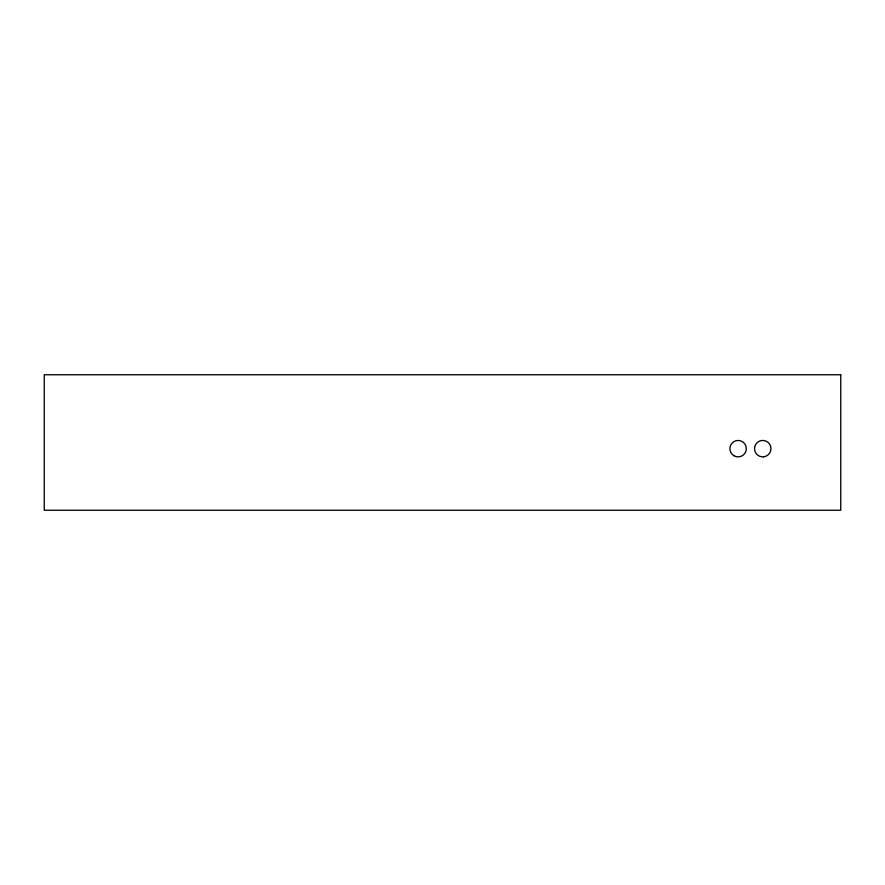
<?xml version="1.0" encoding="UTF-8"?>
<svg xmlns="http://www.w3.org/2000/svg" width="885" height="885" viewBox="0 0 885 885"><rect width="100%" height="100%" fill="white"/><g stroke="black" fill="none" stroke-linecap="round" stroke-linejoin="round"><path stroke-width="1.33" d="M840.75 374.753L44.25 374.753L44.25 510.247L840.75 510.247L840.75 374.753M763.6 456.826L761.885 456.826A8.208 8.208 0 0 1 755.779 444.303A8.208 8.208 0 0 1 769.707 444.303A8.208 8.208 0 0 1 763.6 456.826M734.008 455.775A8.208 8.208 0 0 0 746.32 448.662A8.208 8.208 0 0 0 734.008 441.549A8.208 8.208 0 0 0 734.008 455.775"/></g></svg>
